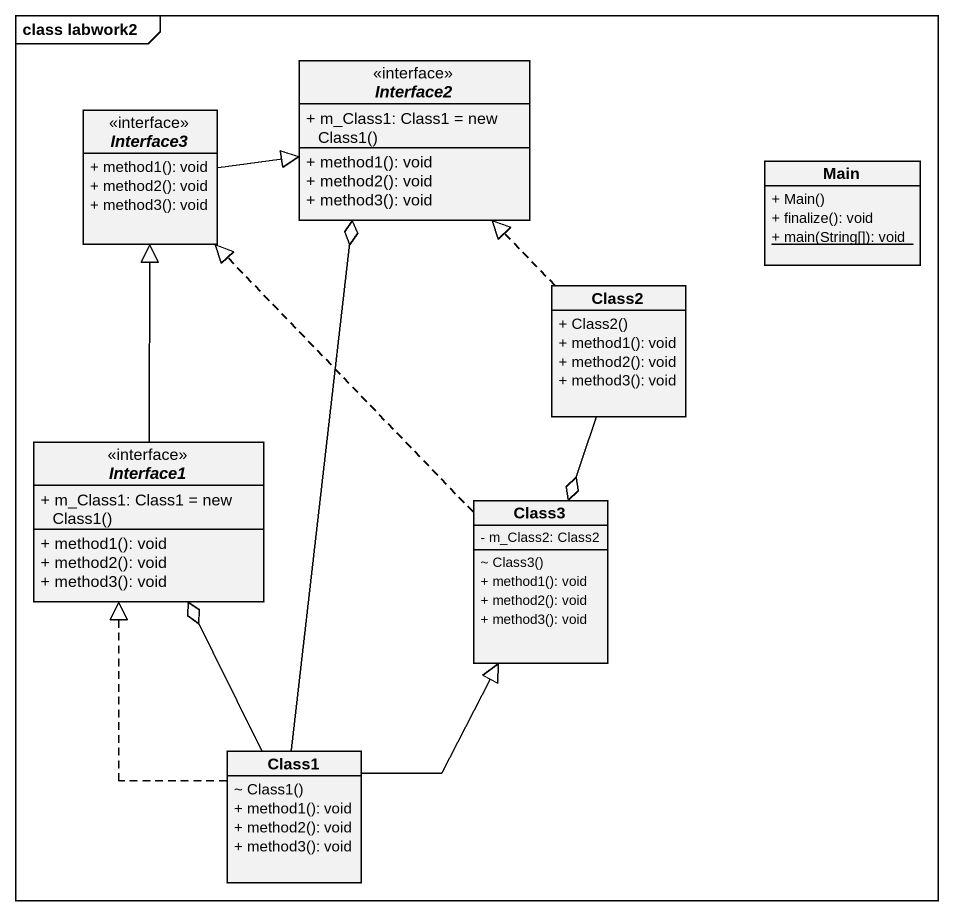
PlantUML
@startuml
mainframe class labwork2
hide circle
hide empty members
skinparam classAttributeIconSize 0
interface Interface3 {
  + method1(): void
  + method2(): void
  + method3(): void
}
interface Interface2 {
  {field} + m_Class1: Class1 = new Class1()
  + method1(): void
  + method2(): void
  + method3(): void
}
class Main {
  + Main()
  + finalize(): void
  {static} + main(String[]): void
}
class Class2 {
  + Class2()
  + method1(): void
  + method2(): void
  + method3(): void
}
interface Interface1 {
  {field} + m_Class1: Class1 = new Class1()
  + method1(): void
  + method2(): void
  + method3(): void
}
class Class3 {
  - m_Class2: Class2
  ~ Class3()
  + method1(): void
  + method2(): void
  + method3(): void
}
class Class1 {
  ~ Class1()
  + method1(): void
  + method2(): void
  + method3(): void
}
Interface3 -right-|> Interface2
Class2 .up.|> Interface2
Class2 --o Class3
Interface1 -up-|> Interface3
Class3 .up.|> Interface3
Class1 -up-o Interface2
Class1 .up.|> Interface1
Class1 -up-o Interface1
Class1 -up-|> Class3
@enduml
